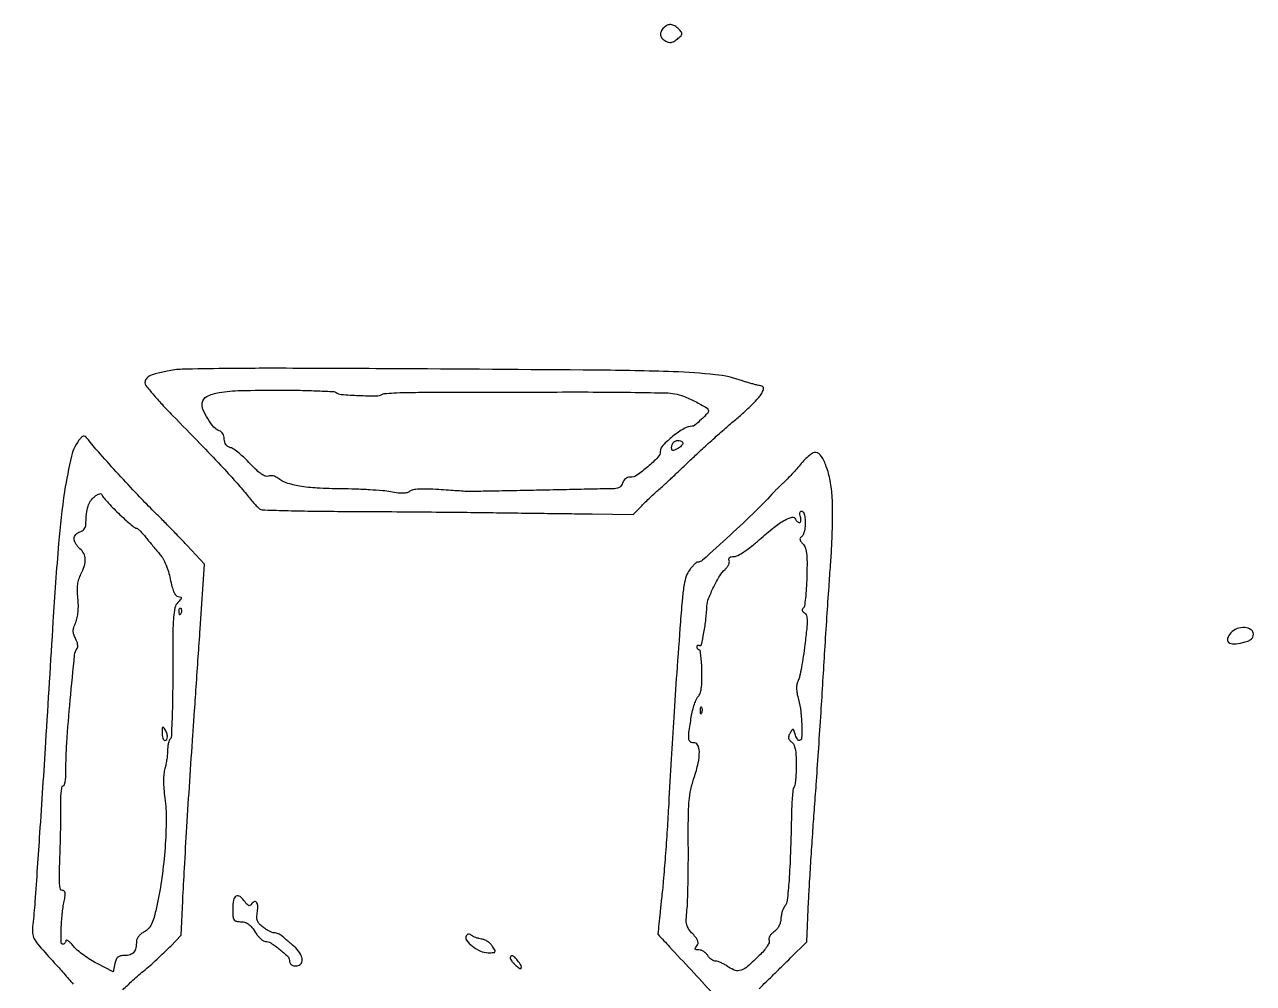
# Model space of a CAD drawing. Extents: x 0 to 5034, y 0 to 2560.
# Drawn here: x 2625.5 to 3059.5, y 762.2 to 1100.9 of the extents above; entities that cross this region are included whole.
import ezdxf

# ---------------------------------------------------------------- set-up
doc = ezdxf.new("R2010")
doc.units = 0

msp = doc.modelspace()

# ---------------------------------------------------------------- linework, layer by layer
for points in [[(2851.2, 1099.8, 0.08459), (2850.276722, 1098.497439, 0.150015), (2850.081733, 1097.207558, 0.149857), (2850.643977, 1096.029452, 0.084355), (2851.90714, 1095.049697, 0.064737), (2852.942713, 1094.657416, 0.104889), (2853.880397, 1094.635099, 0.088379), (2854.856592, 1095.004236, 0.035725), (2856.028351, 1095.821874, 0.018092), (2857.325823, 1096.952607, 0.168899), (2857.665408, 1097.59992, 0.20734), (2857.492729, 1098.248026, 0.029039), (2856.549783, 1099.30736, 0.055814), (2855.101029, 1100.464331, 0.118182), (2853.748784, 1100.92313, 0.135504), (2852.459354, 1100.691769, 0.084825)], [(2675.8815, 978.514284, 0.00967), (2671.584299, 977.483209, 0.058242), (2669.448195, 976.651786, 0.129888), (2668.389688, 975.67383, 0.142606), (2668, 974.335306, 0.171369), (2668.34001, 973.372396, 0.006195), (2670.862718, 970.32371, 0.010736), (2674.011171, 966.77091, 0.007254), (2677.745423, 962.850717, -0.001684), (2687.50575, 952.830308, -0.003936), (2694.722937, 945.252226, -0.005126), (2700.099667, 939.397743, -0.012949), (2703.854769, 935, 0.005124), (2705.323791, 933.224029, 0.006433), (2706.722963, 931.60996, 0.005241), (2707.925806, 930.286128, 0.049493), (2708.5, 929.778589, 0.149142), (2709.363567, 929.483904, 0.000984), (2717.43125, 929.235493, 0.003786), (2726.69476, 929.038708, 0.002396), (2737.5, 928.942797, -0.000608), (2749.89696, 928.877084, -0.000411), (2764.03125, 928.773358, -0.000414), (2777.69229, 928.650562, -0.000826), (2788.5, 928.526602, 0.000017), (2798.363123, 928.397504, 0.000013), (2808.983647, 928.259133, 0.000014), (2818.806627, 928.131683, 0.000034), (2825.93369, 928.039896), (2840.367381, 927.855006), (2843.43369, 930.946377, -0.005438), (2844.82554, 932.31941, -0.003418), (2846.480522, 933.895169, -0.003431), (2848.130417, 935.423551, -0.006273), (2849.5, 936.643743, 0.007342), (2851.137667, 938.109071, 0.001625), (2853.897745, 940.669287, 0.001689), (2857.068001, 943.649308, 0.001626), (2860.258282, 946.688241, -0.004906), (2863.823574, 950.040057, -0.002875), (2868.153792, 953.98586, -0.002875), (2872.530958, 957.883252, -0.004888), (2876.242007, 961.085645, 0.008856), (2879.485593, 963.929866, 0.010649), (2882.428894, 966.721175, 0.009436), (2884.803002, 969.161096, 0.067661), (2885.753129, 970.498352, 0.022454), (2886.450898, 971.989301, 0.2143), (2886.430741, 972.674956, 0.207877), (2885.903532, 973.127445, 0.021056), (2884.269403, 973.557362, -0.009622), (2883.027555, 973.853894, -0.005946), (2881.579137, 974.247793, -0.005962), (2880.15688, 974.671202, -0.010658), (2879, 975.057905, 0.059908), (2869.496147, 977.225419, 0.0176), (2854.543669, 978.264235, 0.006599), (2827.370779, 978.83409, 0.000503), (2754, 979.330426, 0.000806), (2717.913126, 979.480131, 0.003246), (2695.878683, 979.392988, 0.003314), (2681.07562, 979.140198, 0.048149)], [(2735.5, 970.961507, 0.146493), (2737.338721, 970.257006, 0.008173), (2743.526439, 969.893789, 0.00831), (2749.714845, 969.734911, 0.142385), (2751.649148, 970.278207, -0.121218), (2752.522788, 970.563298, -0.004678), (2755.941922, 970.785226, -0.008116), (2760.02514, 970.945493, -0.005611), (2764.649148, 970.999951, 0.000369), (2771.426713, 971.008713, 0.000068), (2783.923512, 971.035791, 0.000073), (2798.541004, 971.071585, 0.000066), (2813.622383, 971.112723, -0.001786), (2828.162349, 971.102388, -0.002515), (2841.12599, 970.981653, -0.001465), (2852.054587, 970.792864, -0.034688), (2855.122383, 970.517405, -0.057782), (2858.236151, 969.641094, -0.021203), (2862.392897, 967.723788, -0.013282), (2866.342047, 965.56054, -0.266851), (2867, 964.415521, -0.195767), (2866.642799, 963.538175, -0.010522), (2864.45899, 961.393048, -0.010985), (2862.191963, 959.350119, -0.17977), (2861.249636, 959, 0.136012), (2858.466354, 958.228608, 0.032238), (2854.468124, 955.462725, 0.030015), (2850.894663, 952.267014, 0.197804), (2850, 950.094013, -0.194081), (2849.180168, 948.061478, -0.024144), (2845.643055, 944.728267, -0.02579), (2841.777707, 941.753778, -0.152073), (2839.366631, 941.001384, 0.076751), (2838.460374, 940.860845, 0.084862), (2837.672822, 940.454462, 0.086036), (2837.07309, 939.815139, 0.081688), (2836.710251, 939, -0.083558), (2836.332035, 938.158741, -0.090557), (2835.707455, 937.514442, -0.085351), (2834.862312, 937.106164, -0.064918), (2833.84362, 936.952118, 0.000108), (2832.16281, 936.917414, 0.000003), (2825.138438, 936.770816, 0.000006), (2816.865742, 936.598005, 0.000004), (2807.5, 936.402158, -0.000372), (2798.193585, 936.214389, -0.000566), (2790.109375, 936.066441, -0.000198), (2783.130787, 935.94939, -0.014798), (2782, 935.96434, -0.004815), (2781.018927, 936.015838, -0.000364), (2778.363625, 936.182816, -0.000502), (2775.196646, 936.38748, -0.000382), (2771.727235, 936.617851, 0.00876), (2767.659293, 936.819576, 0.02259), (2764.719018, 936.780929, 0.029284), (2762.63575, 936.536348, 0.130052), (2761.526917, 936.022339, -0.108058), (2760.560302, 935.522245, -0.058302), (2759.227718, 935.326714, -0.039341), (2757.391649, 935.417528, -0.014069), (2754.799683, 935.825715, 0.02444), (2751.962687, 936.212401, 0.006615), (2747.439182, 936.544878, 0.006679), (2742.288391, 936.786011, 0.006885), (2737.184768, 936.88633, -0.012726), (2728.867859, 937.147022, -0.028138), (2722.56077, 937.863056, -0.037029), (2717.903593, 939.019194, -0.095898), (2714.894618, 940.696633, 0.067625), (2714.15486, 941.165316, 0.055044), (2713.263591, 941.460388, 0.056765), (2712.362797, 941.547428, 0.087554), (2711.596554, 941.398678, -0.178334), (2710.549751, 941.384597, -0.064501), (2709.201925, 942.066417, -0.040906), (2707.478825, 943.456743, -0.013799), (2705.201936, 945.746796, 0.015367), (2703.236738, 947.711001, 0.017068), (2701.220256, 949.480597, 0.016626), (2699.40877, 950.866004, 0.08017), (2698.25, 951.439616, -0.066398), (2697.266412, 951.893402, -0.093262), (2696.561298, 952.5514, -0.093047), (2696.142504, 953.421918, -0.065805), (2696, 954.5, 0.06426), (2695.873971, 955.47657, 0.070286), (2695.504599, 956.357507, 0.076577), (2694.941576, 957.039371, 0.103354), (2694.25, 957.436942, -0.138243), (2692.319422, 958.730994, -0.038661), (2690.162307, 961.70038, -0.038732), (2688.486345, 964.970943, -0.135676), (2688.190505, 967.298642, -0.250955), (2689.84981, 969.550485, -0.070478), (2694.159937, 970.899256, -0.034327), (2701.816215, 971.620517, -0.006917), (2715.5, 971.77745, -0.003779), (2722.854402, 971.704476, -0.005824), (2729.2125, 971.519231, -0.002192), (2734.654106, 971.27333, -0.152994)], [(2858, 953.035184, -0.149836), (2857.863792, 952.590863, -0.045472), (2857.4125, 952.039362, -0.040999), (2856.765421, 951.480738, -0.034718), (2856, 951, -0.022248), (2854.985881, 950.513987, -0.138476), (2854.419825, 950.441585, -0.273145), (2854.108814, 950.693739, -0.089299), (2854, 951.29815, -0.042825), (2854.049157, 951.871027, -0.036356), (2854.195833, 952.460498, -0.037921), (2854.410852, 952.980096, -0.079474), (2854.666667, 953.333333, -0.126446), (2855.560899, 953.861905, -0.093141), (2856.710954, 953.973276, -0.115303), (2857.647108, 953.664292, -0.261317)], [(2658.638066, 928.25, 0.007388), (2660.772867, 926.23834, 0.010898), (2662.710126, 924.542187, 0.006397), (2664.371442, 923.186207, 0.169535), (2664.904828, 923, -0.174131), (2665.372347, 922.83209, -0.018132), (2666.258853, 922.045313, -0.020794), (2667.271573, 920.994804, -0.015193), (2668.309712, 919.75, 0.004354), (2669.462433, 918.305259, 0.002782), (2670.826092, 916.645303, 0.002795), (2672.180872, 915.033154, 0.005208), (2673.299348, 913.744648, -0.054488), (2674.378869, 912.221027, -0.028428), (2675.3938, 910.123779, -0.026236), (2676.264419, 907.673584, -0.023678), (2676.908258, 905.060787, 0.015689), (2677.528416, 902.359048, 0.041404), (2678.189428, 900.489009, 0.062024), (2678.90911, 899.305683, 0.179441), (2679.715903, 898.816139, -0.036791), (2680.601561, 898.576893, -0.337174), (2680.80754, 898.264554, -0.170031), (2680.607667, 897.797342, -0.011081), (2679.574208, 896.717044, 0.1431), (2678.572728, 894.888777, 0.036377), (2678.081779, 891.506377, 0.016139), (2677.846511, 885.499149, 0.001853), (2677.803725, 871.96927, -0.003671), (2677.743382, 863.09296, -0.005978), (2677.546792, 855.561155, -0.001688), (2677.277851, 849.072794, -0.24801), (2676.90811, 848.443209, 0.161606), (2676.556787, 848.023368, 0.034836), (2676.266757, 847.10754, 0.032965), (2676.066642, 845.949711, 0.026316), (2676, 844.684381, -0.023586), (2675.930697, 843.216045, -0.013018), (2675.714938, 841.432132, -0.012956), (2675.40151, 839.631185, -0.020273), (2675.029575, 838.103122, 0.046764), (2674.673969, 836.211685, 0.022716), (2674.558437, 833.752926, 0.019859), (2674.669035, 830.857807, 0.013887), (2675.013533, 827.609724, -0.035594), (2675.483108, 820.079705, -0.015725), (2675.080956, 810.112829, -0.015525), (2673.994727, 799.586031, -0.020896), (2672.320434, 790.152699, -0.008855), (2671.207065, 785.50567, -0.046339), (2670.317373, 783.033696, -0.0838), (2669.259119, 781.504305, -0.079079), (2667.738102, 780.370762, 0.049408), (2666.689145, 779.681476, 0.050341), (2665.803039, 778.803667, 0.055299), (2665.197504, 777.877442, 0.117672), (2665, 777.04985, -0.048949), (2664.770193, 774.708046, -0.123148), (2664.044012, 773.168347, -0.144475), (2662.76601, 772.29764, -0.077933), (2660.868011, 772, 0.040477), (2659.323921, 771.874794, 0.131823), (2658.396583, 771.456263, 0.131987), (2657.803963, 770.630091, 0.040621), (2657.378582, 769.142908), (2656.807163, 766.285816), (2651.153582, 769.155097, -0.022327), (2648.789431, 770.490851, -0.017759), (2646.360829, 772.132634, -0.018102), (2644.216411, 773.818209, -0.042317), (2642.776901, 775.262189, 0.018338), (2641.72817, 776.420157, 0.043101), (2640.84581, 777.181706, 0.100398), (2640.272806, 777.441566, 0.475345), (2640.026901, 777.25, -0.072713), (2639.946536, 776.772343, -0.085935), (2639.733903, 776.367188, -0.098133), (2639.425078, 776.096107, -0.131949), (2639.067235, 776, -0.410573), (2638.396727, 776.662216, -0.009876), (2638.431825, 781.465825, -0.018734), (2638.766564, 786.646698, -0.025889), (2639.479957, 791.25, 0.015129), (2639.814831, 793.141111, 0.076011), (2639.807626, 794.212494, 0.179213), (2639.490092, 794.776041, 0.177717), (2638.880842, 794.999302, -0.332233), (2638.188164, 795.516126, -0.052382), (2637.857973, 797.294362, -0.025131), (2637.765057, 800.533919, -0.004207), (2637.951529, 806.749302, 0.002771), (2638.115704, 811.742967, 0.002336), (2638.235504, 817.031045, 0.002356), (2638.299545, 821.85741, 0.006541), (2638.284192, 825.25, -0.013064), (2638.306594, 827.879438, -0.022871), (2638.481378, 830.04917, -0.019732), (2638.75504, 831.686844, -0.355359), (2639.140018, 832, 0.331842), (2639.518965, 832.282624, 0.028035), (2639.818016, 833.542187, 0.028486), (2640.022602, 835.237497, 0.017469), (2640.079381, 837.25, -0.018959), (2640.38798, 847.142511, -0.005629), (2641.602738, 862.226874, -0.001787), (2643.126414, 878.185332, -0.141754), (2644.053159, 880.502942, 0.154167), (2644.260938, 881.061549, 0.05161), (2644.214289, 881.941694, 0.045559), (2643.955637, 882.966898, 0.03832), (2643.50405, 883.992432, -0.039134), (2642.874002, 885.429572, -0.084574), (2642.674915, 886.616421, -0.07391), (2642.869296, 887.901683, -0.024537), (2643.518597, 889.698751, 0.046341), (2644.054429, 891.411741, 0.029611), (2644.369166, 893.475471, 0.026907), (2644.458055, 895.792963, 0.021849), (2644.311053, 898.275129, -0.020227), (2644.144417, 900.942241, -0.036786), (2644.256962, 903.121874, -0.043111), (2644.661234, 905.006601, -0.044976), (2645.379101, 906.766208, 0.041185), (2646.584024, 909.65692, 0.088949), (2646.907662, 912.036577, 0.111904), (2646.367944, 914.024261, 0.093945), (2645, 915.732028, -0.04773), (2644.234718, 916.525506, -0.040751), (2643.5875, 917.491166, -0.042668), (2643.143619, 918.475271, -0.084813), (2643, 919.31586, -0.098677), (2643.150437, 920.070713, -0.075759), (2643.587053, 920.791458, -0.07335), (2644.235211, 921.369721, -0.081745), (2645, 921.710251, 0.070526), (2645.769268, 922.032412, 0.067579), (2646.431252, 922.55943, 0.07243), (2646.889705, 923.203145, 0.10923), (2647.063836, 923.866631, -0.015121), (2647.352635, 928.027121, -0.048184), (2647.894061, 930.756367, -0.072621), (2648.785212, 932.663534, -0.085293), (2650.146945, 934.118588, -0.022801), (2651.253414, 934.880038, -0.086759), (2652.02796, 935.193063, -0.187862), (2652.542426, 935.109823, -0.188228), (2652.864549, 934.700624, 0.101773), (2653.248484, 933.993867, 0.007395), (2654.710896, 932.310496, 0.010098), (2656.539701, 930.348428, 0.007464)], [(2901.115154, 926.75, -0.020237), (2901.143023, 924.137284, -0.041872), (2900.912019, 922.110714, -0.056296), (2900.446298, 920.655156, -0.149062), (2899.734761, 919.840751, 0.162046), (2899.404658, 919.443008, 0.158296), (2899.374727, 918.922562, 0.096123), (2899.686312, 918.27455, 0.036402), (2900.345816, 917.511327, -0.111141), (2901.190983, 916.175241, -0.056045), (2901.649206, 914.224172, -0.029959), (2901.830431, 911.145851, -0.006066), (2901.757995, 905.670576, -0.008992), (2901.586607, 901.719023, -0.013341), (2901.282036, 898.267294, -0.008422), (2900.906973, 895.432277, -0.197229), (2900.5, 894.75, 0.115472), (2900.183743, 894.372515, 0.180951), (2900.138022, 893.956319, 0.134111), (2900.38572, 893.518893, 0.054306), (2900.922909, 893.084119, -0.18257), (2901.618043, 892.146032, -0.065752), (2901.862439, 890.475252, -0.029501), (2901.732126, 887.584841, -0.004469), (2901.079644, 881.834119, -0.007156), (2900.514181, 877.708944, -0.008684), (2899.861891, 873.860647, -0.007521), (2899.210131, 870.650603, -0.05796), (2898.712134, 869.202127, 0.060815), (2898.262836, 867.87071, 0.054495), (2898.124381, 866.419154, 0.042694), (2898.297481, 864.678578, 0.019223), (2898.805399, 862.437776, -0.035867), (2899.62019, 858.192855, -0.0241), (2899.964496, 853.264163, -0.015678), (2899.920468, 848.77142, -0.402211), (2899.116631, 848, -0.193539), (2898.733369, 848.154126, -0.053348), (2898.306922, 848.660938, -0.045581), (2897.90767, 849.388637, -0.034169), (2897.600649, 850.25, 0.009263), (2897.171094, 851.675868, 0.273822), (2896.899185, 851.916824, 0.305604), (2896.580579, 851.781141, 0.010853), (2895.844149, 850.588859, 0.041918), (2895.354126, 849.56875, 0.132881), (2895.279316, 848.82175, 0.143134), (2895.592007, 848.172339, 0.051633), (2896.360131, 847.478616, -0.123542), (2897.15074, 846.52766, -0.06251), (2897.648217, 845.040884, -0.038367), (2897.922129, 842.794542, -0.011161), (2898, 839.306424, -0.010005), (2897.945446, 836.580304, -0.01419), (2897.779687, 834.160526, -0.010191), (2897.546336, 832.177815, -0.162908), (2897.25, 831.580472, 0.16596), (2896.945718, 830.957842, 0.00715), (2896.671323, 828.50377, 0.011545), (2896.451573, 825.538023, 0.007906), (2896.333228, 822.163805, -0.003388), (2895.970842, 808.240903, -0.009567), (2895.465841, 798.525152, -0.007937), (2894.85586, 791.526573, -0.148557), (2894.008842, 789.510654, 0.068493), (2893.521042, 788.725555, 0.029699), (2893.087235, 787.57234, 0.028698), (2892.764911, 786.272316, 0.033864), (2892.615788, 785.01393, -0.054075), (2892.398428, 783.652289, -0.0556), (2891.895006, 782.382408, -0.056763), (2891.13615, 781.277747, -0.061191), (2890.165281, 780.403214, 0.047266), (2889.297893, 779.664469, 0.063214), (2888.677318, 778.838929, 0.076492), (2888.368278, 778.031763, 0.145865), (2888.421062, 777.345114, -0.194899), (2888.405638, 776.514383, -0.041742), (2887.717196, 775.214219, -0.035412), (2886.560579, 773.66465, -0.020853), (2884.978312, 771.978742, -0.014826), (2880.957128, 768.264424, -0.090846), (2878.537816, 766.830923, -0.163974), (2876.463844, 766.771478, -0.080769), (2874.069243, 767.950695, 0.023393), (2872.850889, 768.73506, 0.02374), (2871.57044, 769.398017, 0.024356), (2870.40577, 769.865328, 0.083411), (2869.604103, 770, -0.102468), (2868.905457, 770.144697, -0.051481), (2868.116275, 770.5875, -0.048061), (2867.363384, 771.234943, -0.051612), (2866.767927, 772, 0.060429), (2866.150587, 772.765039, 0.050712), (2865.332999, 773.4125, 0.052903), (2864.449063, 773.853473, 0.089497), (2863.637008, 774, -0.028309), (2862.696563, 774.053288, -0.251336), (2862.366727, 774.281701, -0.266317), (2862.385408, 774.671374, -0.031077), (2862.919594, 775.403117, 0.111305), (2863.34702, 776.242426, 0.146249), (2863.311871, 777.096945, 0.084169), (2862.746147, 778.133752, 0.019997), (2861.462906, 779.634526, -0.034588), (2860.026812, 781.416751, -0.092568), (2859.35791, 782.896683, -0.071363), (2859.178005, 784.737796, -0.014889), (2859.421256, 787.981409, 0.017664), (2859.64112, 791.148733, 0.00323), (2859.802746, 797.020067, 0.00347), (2859.89985, 803.896533, 0.003147), (2859.906149, 811.001797, -0.003724), (2859.926651, 821.046375, -0.019076), (2860.192141, 826.615404, -0.031897), (2860.808807, 830.707905, -0.027909), (2861.95956, 834.879955, 0.026429), (2863.390447, 840.008434, 0.059129), (2863.798271, 844.027699, 0.112), (2863.200915, 846.467961, 0.329728), (2861.75, 847.206163, -0.213143), (2860.635686, 847.495027, -0.205291), (2860.083707, 848.524439, -0.056291), (2860.143387, 850.889575, -0.006163), (2860.95706, 856.272697, -0.018919), (2861.427403, 858.590871, -0.02109), (2862.058214, 860.783075, -0.020976), (2862.747719, 862.591277, -0.095073), (2863.377979, 863.520836, 0.115318), (2864.060947, 864.620478, 0.04496), (2864.482396, 866.370725, 0.030778), (2864.696291, 868.88405, 0.010885), (2864.702055, 872.49814, 0.009692), (2864.588218, 875.374391, 0.015993), (2864.367395, 877.796329, 0.009823), (2864.089409, 879.733151, 0.367466), (2863.775344, 880, -0.135503), (2863.479674, 880.081627, -0.100359), (2863.227757, 880.311086, -0.086787), (2863.058207, 880.654312, -0.071544), (2863, 881.059017, -0.094847), (2863.069155, 881.420298, -0.17296), (2863.264961, 881.643193, -0.172701), (2863.557864, 881.692101, -0.094529), (2863.901994, 881.560571, 0.515995), (2864.525813, 881.823693, 0.008757), (2865.397174, 886.091351, 0.016517), (2866.126629, 890.889783, 0.019085), (2866.49469, 895.5, -0.083806), (2867.058442, 898.161634, -0.02113), (2868.863213, 902.222664, -0.02168), (2871.025175, 906.144568, -0.072143), (2872.896268, 908.406124, 0.049204), (2873.60937, 909.191973, 0.054325), (2874.128278, 910.077537, 0.061507), (2874.389441, 910.925915, 0.136381), (2874.325572, 911.593956, -0.114358), (2874.239649, 912.209553, -0.202617), (2874.476387, 912.654605, -0.131101), (2875.069626, 912.920519, -0.04019), (2876.056829, 913, 0.124808), (2877.370185, 913.333023, 0.022385), (2879.55262, 914.64548, 0.02148), (2882.160996, 916.543871, 0.013617), (2885.038678, 918.964421, -0.013276), (2890.149923, 923.269678, -0.03848), (2893.972415, 925.865418, -0.069997), (2896.558899, 926.89805, -0.390492), (2897.75392, 926.23824, 0.066478), (2897.985228, 925.764861, 0.064646), (2898.334488, 925.363733, 0.069928), (2898.743685, 925.092313, 0.111974), (2899.150721, 925, 0.235048), (2899.473676, 925.160698, 0.119177), (2899.659244, 925.5875, 0.076842), (2899.671855, 926.233644, 0.043393), (2899.5, 927, -0.043987), (2899.323992, 927.789261, -0.086344), (2899.350135, 928.430242, -0.136392), (2899.566615, 928.841894, -0.20676), (2899.932612, 929, -0.193641), (2900.349335, 928.832323, -0.080625), (2900.720281, 928.339062, -0.063099), (2900.992494, 927.611158, -0.045205)], [(2680.683114, 892.8125, -0.054073), (2680.461564, 892.395823, -0.470617), (2680.279315, 892.37858, -0.168741), (2680.137993, 892.670344, -0.018894), (2680.078947, 893.416667, -0.028489), (2680.089945, 894.112848, -0.077125), (2680.200665, 894.592839, -0.208169), (2680.385309, 894.77538, -0.296942), (2680.604167, 894.729167, -0.126455), (2680.797407, 894.402231, -0.060344), (2680.876576, 893.916927, -0.05415), (2680.839148, 893.359369, -0.051402)], [(3051.52253, 886.024895, 0.098533), (3050.357829, 884.078047, 0.316466), (3050.739614, 882.700102, 0.187331), (3052.571268, 882.098898, 0.047273), (3055.731006, 882.568994, 0.026202), (3057.537148, 883.116954, 0.078666), (3058.6625, 883.737539, 0.118443), (3059.279505, 884.509907, 0.110003), (3059.5, 885.5, 0.246256), (3058.641608, 887.137191, 0.135644), (3056.450835, 887.900695, 0.105241), (3053.709052, 887.503106, 0.120964)], [(2864.078947, 858.416667, 0.018894), (2864.137993, 857.670344, 0.168741), (2864.279315, 857.37858, 0.470617), (2864.461564, 857.395823, 0.054073), (2864.683114, 857.8125, 0.051402), (2864.839148, 858.359369, 0.05415), (2864.876576, 858.916927, 0.060344), (2864.797407, 859.402231, 0.126455), (2864.604167, 859.729167, 0.296942), (2864.385309, 859.77538, 0.208169), (2864.200665, 859.592839, 0.077125), (2864.089945, 859.112848, 0.028489)], [(2674.015313, 850.75, 0.03458), (2674.082357, 849.696678, 0.052836), (2674.298248, 848.807812, 0.069028), (2674.617555, 848.19699, 0.242407), (2675, 848, 0.251537), (2675.676305, 848.363212, 0.147327), (2675.948307, 849.2663, 0.089354), (2675.711128, 850.582896, 0.05437), (2675, 852, 0.043106), (2674.512621, 852.628119, 0.461139), (2674.228862, 852.616929, 0.155556), (2674.054211, 852.150937, 0.011096)], [(2699, 788.5, 0.013301), (2699.068808, 785.913911, 0.10263), (2699.375851, 784.749144, 0.201117), (2700.033759, 784.181858, 0.077108), (2701.25, 783.984687, -0.052757), (2703.10707, 783.775404, -0.098656), (2704.486181, 783.168912, -0.076337), (2705.746731, 781.962714, -0.022087), (2707.296151, 779.75, 0.036381), (2708.078747, 778.697677, 0.040257), (2708.981605, 777.807812, 0.044056), (2709.867352, 777.18924, 0.131137), (2710.576482, 777, -0.144477), (2712.452494, 776.446364, -0.024339), (2715.525667, 774.240299, -0.021942), (2718.37338, 771.767007, -0.205769), (2718.999971, 770.309017, 0.126855), (2719.270663, 769.259359, 0.153298), (2720.003798, 768.560007, 0.128754), (2721.117083, 768.332603, 0.078108), (2722.439559, 768.61518, 0.236205), (2723.416536, 769.684112, 0.148425), (2723.385215, 771.412104, 0.089626), (2722.227463, 773.574341, 0.049692), (2720.138209, 775.730353, 0.000028), (2719.039575, 776.659038, 0.000026), (2717.920184, 777.605061, 0.000026), (2716.929114, 778.44246, 0.000092), (2716.292206, 778.980353, 0.048446), (2715.726744, 779.370798, 0.033945), (2715.025794, 779.700479, 0.034373), (2714.303818, 779.926228, 0.05865), (2713.677065, 780, -0.092026), (2712.965878, 780.132014, -0.025779), (2711.928582, 780.593524, -0.025076), (2710.787786, 781.247168, -0.024021), (2709.701057, 782.020508, -0.037788), (2708.380565, 783.231226, -0.10129), (2707.715628, 784.312591, -0.096043), (2707.510063, 785.603475, -0.031835), (2707.697041, 787.520508, 0.047821), (2707.837414, 789.666919, 0.181957), (2707.335224, 790.8878, 0.369959), (2706.468455, 790.985193, 0.105496), (2705.454609, 789.926556, -0.192327), (2705.071707, 789.643127, -0.17648), (2704.58179, 789.68841, -0.095136), (2703.992174, 790.119421, -0.034727), (2703.338888, 790.926556, 0.065391), (2701.604835, 792.819538, 0.31167), (2700.221428, 792.950429, 0.226323), (2699.264908, 791.598415, 0.042671)], [(2781.498325, 778.99729, 0.310361), (2781.574806, 777.414905, 0.064425), (2783.638493, 775.323953, 0.058747), (2786.50953, 773.579747, 0.107554), (2789.173494, 773, 0.010953), (2791.119056, 773.042623, 0.232461), (2791.611714, 773.312159, 0.291082), (2791.635673, 773.823083, 0.016053), (2790.757373, 775.25, 0.057354), (2790.012909, 776.136658, 0.041819), (2789.006771, 776.940647, 0.042489), (2787.907457, 777.549315, 0.069303), (2786.885401, 777.845818, -0.028015), (2785.886975, 778.048193, -0.023755), (2784.859676, 778.36992, -0.024434), (2783.950662, 778.754096, -0.059691), (2783.339028, 779.144376, 0.065424), (2782.799187, 779.480232, 0.127082), (2782.302324, 779.567093, 0.143065), (2781.865173, 779.400579, 0.092533)], [(2797, 771.154988, 0.136196), (2797.121498, 770.717217, 0.026046), (2797.5875, 770.026517, 0.02603), (2798.234318, 769.254929, 0.021385), (2799, 768.5, 0.037624), (2800.377364, 767.430247, 0.489725), (2800.908232, 767.609506, 0.225534), (2800.810991, 768.49574, 0.024098), (2799.607954, 770.25, 0.033806), (2798.608982, 771.39616, 0.113562), (2797.771023, 771.921711, 0.30268), (2797.240041, 771.783967, 0.184334)]]:
    msp.add_lwpolyline(points, format="xyb", close=True)
for points in [[(2660.141228, 759.8718, -0.013608), (2663.719187, 763.263384, -0.008801), (2668.032789, 767, 0.007263), (2670.362525, 769.0056, 0.005181), (2672.914459, 771.315505, 0.005232), (2675.302299, 773.569097, 0.011129), (2677.09147, 775.371931), (2680.766679, 779.243862), (2681.342762, 791.371931, -0.002248), (2681.94051, 802.865612, -0.001118), (2682.795978, 817.42442, -0.00105), (2683.814061, 833.555677, -0.000991), (2684.919306, 850, 0.000125), (2685.412092, 857.146959, 0.00005), (2686.085671, 866.965967, 0.000049), (2686.810808, 877.567178, 0.000062), (2687.480846, 887.394782), (2689.038961, 910.289564), (2682.862964, 916.894782, 0.003092), (2680.05646, 919.859373, 0.001892), (2676.711206, 923.323245, 0.001896), (2673.372306, 926.72853, 0.003372), (2670.593484, 929.503498, -0.009079), (2665.45599, 934.752334, -0.00374), (2658.679293, 942.040615, -0.003529), (2652.174, 949.244202, -0.013618), (2648.290658, 953.85267, 0.018782), (2647.206695, 955.112407, 0.136277), (2646.5331, 955.527071, 0.230387), (2645.928258, 955.422034, 0.063398), (2645.202356, 954.743825, 0.114178), (2642.053094, 948.472051, 0.022304), (2639.607911, 935.985606, 0.016677), (2637.47402, 917.581092, 0.00528), (2635.498106, 890, -0.000433), (2632.861555, 847.408491, -0.000989), (2630.781467, 815.288059, -0.000763), (2629.121076, 790.970061, -0.012944), (2628.354795, 782.977696, 0.047006), (2628.272821, 780.000605, 0.112241), (2628.901402, 777.893901, 0.051922), (2630.664318, 775.410151, 0.004265), (2635.968459, 769.477696, -0.004121), (2639.322231, 765.728812, -0.004003), (2642.646833, 761.888761, -0.003952)], [(2884.891312, 760.264318, 0.001009), (2887.367545, 762.678797, 0.00056), (2890.377738, 765.632404, 0.000559), (2893.418292, 768.629191, 0.000904), (2895.99773, 771.186419), (2901.712837, 776.872837), (2902.393567, 791.186419, -0.00269), (2902.755153, 798.015094, -0.001249), (2903.294412, 806.876635, -0.001237), (2903.906989, 816.179864, -0.001725), (2904.504356, 824.5, 0.001489), (2905.160787, 833.582805, 0.000686), (2905.963807, 845.409375, 0.00068), (2906.774291, 857.848628, 0.000943), (2907.46453, 869, -0.000729), (2908.134953, 879.906897, -0.000592), (2908.884444, 891.595682, -0.000598), (2909.600774, 902.365773, -0.001558), (2910.149608, 910.112961, 0.00642), (2910.551006, 916.685047, 0.005725), (2910.80207, 923.52111, 0.005753), (2910.886667, 929.671292, 0.017673), (2910.74889, 933.833141, 0.027803), (2910.002986, 939.816371, 0.042793), (2908.636608, 944.848246, 0.051654), (2906.877953, 948.452962, 0.210987), (2904.91095, 949.792328, 0.18437), (2904.052571, 949.63372, 0.030713), (2902.651335, 948.656938, 0.029631), (2901.047165, 947.223016, 0.02075), (2899.41095, 945.433362, -0.005832), (2897.774234, 943.532278, -0.005799), (2896.090633, 941.666332, -0.005697), (2894.581789, 940.06947, -0.022508), (2893.599715, 939.141034, 0.009108), (2892.76557, 938.393737, 0.005915), (2891.827779, 937.501372, 0.005948), (2890.932677, 936.608218, 0.011238), (2890.236079, 935.863636, -0.017595), (2883.799576, 929.156707, -0.007235), (2874.631518, 920.506992, -0.002201), (2864.941294, 911.704293, -0.185339), (2863.106552, 911, 0.178864), (2862.713203, 910.854638, 0.019129), (2861.986392, 910.182654, 0.021646), (2861.160158, 909.283274, 0.015779), (2860.318961, 908.217547, 0.07812), (2859.199081, 906.070213, 0.03778), (2858.432493, 903.05883, 0.020778), (2857.808741, 898.367913, 0.004173), (2857.115831, 889.967547, 0.000929), (2855.802317, 871.780293, 0.001483), (2854.754981, 856.235271, 0.001579), (2853.847817, 841.418164, 0.001275), (2852.964436, 825.5, -0.003092), (2852.435088, 816.549198, -0.002556), (2851.763327, 807.018344, -0.00258), (2851.057342, 798.282437, -0.006917), (2850.436627, 792.073088, 0.001997), (2849.91097, 787.290582, 0.003242), (2849.506909, 783.222275, 0.000552), (2849.17772, 779.630928, 0.215474), (2849.260246, 779.393221, -0.002603), (2853.294729, 775.091984, -0.000452), (2860.86603, 766.920598, -0.000394), (2868.453569, 758.703838, -0.003579)]]:
    msp.add_lwpolyline(points, format="xyb")

doc.saveas('drawing.dxf')
